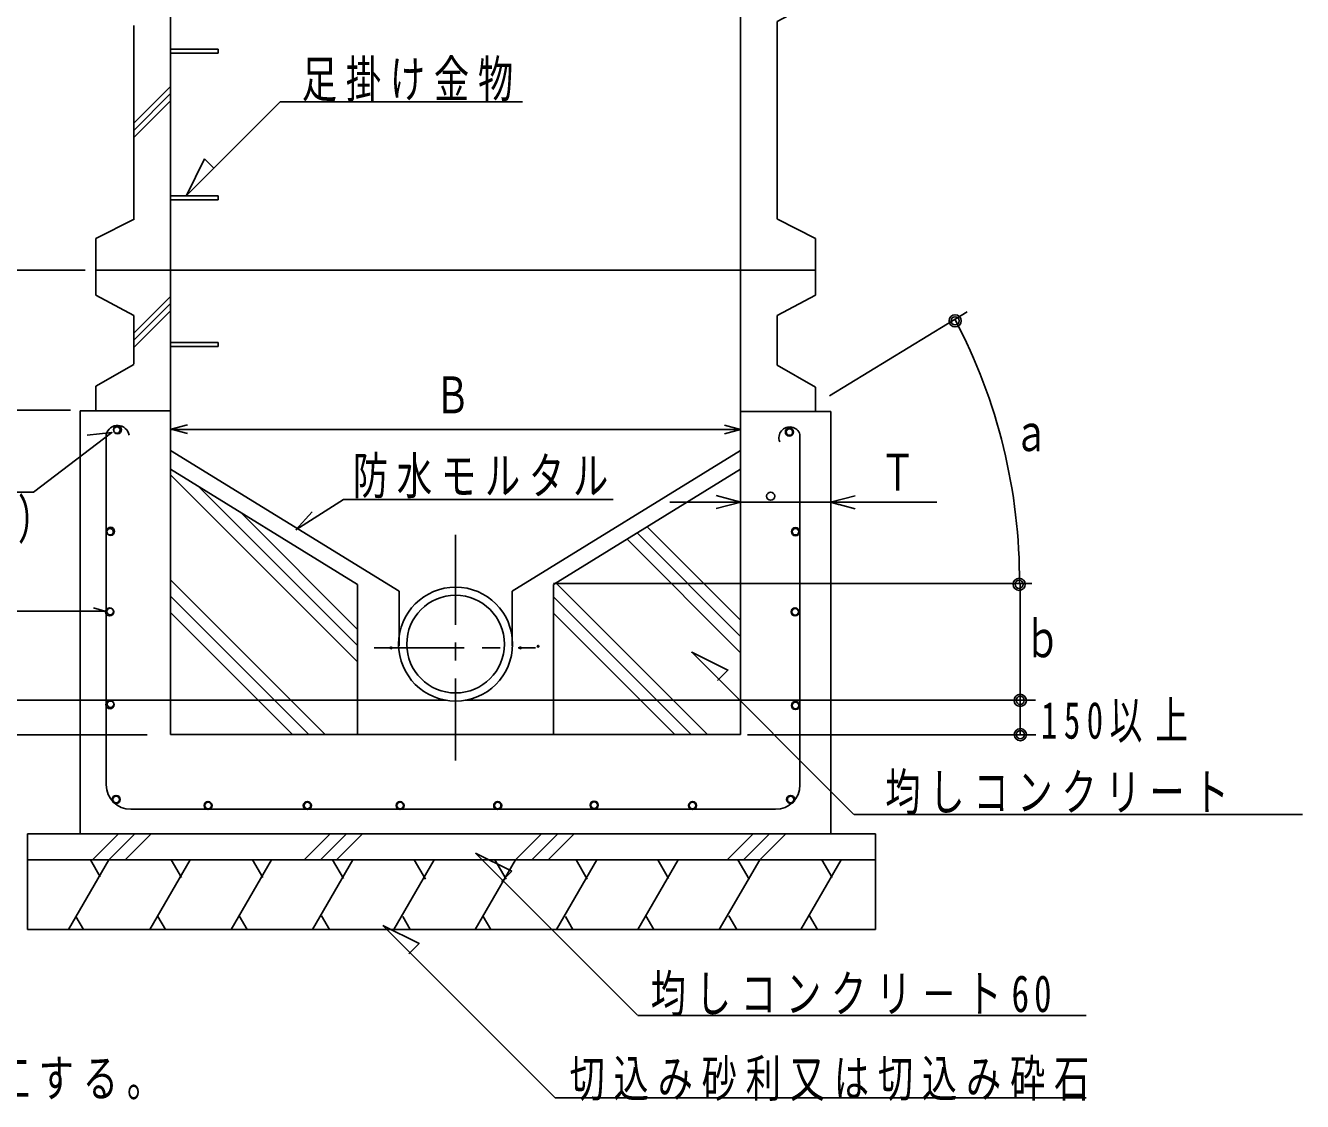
# Model space of a CAD drawing. Units: millimetres on the paper. Extents: x -287 to 287, y -191 to 191.
# Drawn here: x -85.7 to -14.7, y 79.6 to 139.4 of the extents above; entities that cross this region are included whole.
import ezdxf
from ezdxf.enums import TextEntityAlignment as Align

# ---------------------------------------------------------------- set-up
doc = ezdxf.new("R2010")
doc.units = ezdxf.units.MM
doc.linetypes.add('CHAIN1', pattern=[8, 5, -1, 1, -1])
doc.layers.add('0-1_文字', color=7, linetype='Continuous')
doc.layers.add('0-2_図', color=7, linetype='Continuous')
doc.styles.add('ＭＳ ゴシック', font='')
doc.styles.get('ＭＳ ゴシック').set_extended_font_data('MS Gothic')

msp = doc.modelspace()

# ---------------------------------------------------------------- linework, layer by layer
at = {"layer": '0-2_図'}
for p, q in [((-45.948, 142.16), (-45.948, 100.008)), ((-79.702, 132.982), (-79.702, 139.43)), ((-77.658, 138.126), (-75.018, 138.126)), ((-75.018, 137.907), (-77.658, 137.907)), ((-75.018, 138.126), (-75.018, 137.907)), ((-77.658, 136.041), (-79.702, 133.998)), ((-77.658, 135.648), (-79.702, 133.604)), ((-77.658, 135.244), (-79.702, 133.201)), ((-71.566, 135.186), (-76.767, 129.985)), ((-58.075, 135.186), (-71.566, 135.186)), ((-79.702, 128.652), (-79.702, 132.982)), ((-76.776, 129.976), (-75.77, 132.015)), ((-75.77, 132.015), (-75.254, 131.498)), ((-77.658, 129.969), (-75.018, 129.969)), ((-75.018, 129.749), (-77.658, 129.749)), ((-75.018, 129.969), (-75.018, 129.749)), ((-79.689, 128.674), (-81.82, 127.596)), ((-43.903, 128.666), (-41.787, 127.596)), ((-81.82, 124.431), (-81.82, 127.596)), ((-41.787, 124.431), (-41.787, 127.596)), ((-91.53, 125.833), (-82.416, 125.833)), ((-81.82, 125.833), (-41.787, 125.833)), ((-79.694, 123.3), (-81.82, 124.431)), ((-77.658, 124.365), (-79.702, 122.322)), ((-43.912, 123.3), (-41.787, 124.431)), ((-77.658, 123.971), (-79.702, 121.928)), ((-77.658, 123.568), (-79.702, 121.525)), ((-79.694, 120.594), (-79.694, 123.3)), ((-43.912, 120.541), (-43.912, 123.3)), ((-33.338, 123.507), (-41, 118.848)), ((-77.658, 121.811), (-75.018, 121.811)), ((-75.018, 121.592), (-77.658, 121.592)), ((-75.018, 121.811), (-75.018, 121.592)), ((-81.824, 119.37), (-79.698, 120.592)), ((-41.787, 119.32), (-43.912, 120.541)), ((-81.824, 119.37), (-81.824, 118.013)), ((-41.787, 119.32), (-41.787, 117.963)), ((-91.53, 118.034), (-83.218, 118.034)), ((-82.679, 117.783), (-82.679, 118.013)), ((-82.679, 118.013), (-77.663, 118.013)), ((-82.679, 94.49), (-82.679, 118.013)), ((-40.927, 117.963), (-45.948, 117.963)), ((-40.927, 94.49), (-40.927, 117.963)), ((-77.628, 116.991), (-76.722, 117.233)), ((-77.628, 116.991), (-76.723, 117.233)), ((-45.948, 116.97), (-46.853, 117.212)), ((-81.232, 97.205), (-81.232, 116.697)), ((-77.628, 116.991), (-76.722, 116.748)), ((-77.628, 116.991), (-76.723, 116.748)), ((-42.645, 116.697), (-42.645, 97.205)), ((-64.946, 107.977), (-77.658, 115.795)), ((-58.66, 107.977), (-45.948, 115.795)), ((-67.253, 108.356), (-77.658, 114.755)), ((-77.658, 114.448), (-67.253, 104.042)), ((-56.353, 108.356), (-45.948, 114.755)), ((-67.253, 104.947), (-76.104, 113.799)), ((-85.275, 113.488), (-97.126, 113.488)), ((-68.041, 113.083), (-70.694, 111.381)), ((-68.041, 113.083), (-53.042, 113.083)), ((-45.944, 112.93), (-47.302, 113.294)), ((-40.939, 112.918), (-39.573, 113.285)), ((-73.756, 112.355), (-67.253, 105.852)), ((-70.694, 111.381), (-69.778, 112.392)), ((-49.877, 112.919), (-35.037, 112.919)), ((-45.944, 112.93), (-47.302, 112.566)), ((-40.939, 112.923), (-39.573, 112.557)), ((-40.939, 112.923), (-40.5, 112.805)), ((-40.5, 112.805), (-40.489, 112.802)), ((-51.142, 111.561), (-45.948, 106.366)), ((-52.263, 110.871), (-45.948, 104.556)), ((-45.948, 105.461), (-51.702, 111.216)), ((-77.658, 108.6), (-69.066, 100.008)), ((-64.946, 104.939), (-64.946, 107.977)), ((-58.66, 104.939), (-58.66, 107.977)), ((-29.754, 108.398), (-56.353, 108.398)), ((-56.353, 108.356), (-56.353, 100.008)), ((-56.224, 108.436), (-47.796, 100.008)), ((-30.397, 108.398), (-30.397, 99.986)), ((-69.971, 100.008), (-77.658, 107.697)), ((-48.701, 100.008), (-56.353, 107.661)), ((-81.317, 106.871), (-96.954, 106.871)), ((-81.317, 106.871), (-81.953, 107.046)), ((-77.658, 106.79), (-70.876, 100.008)), ((-56.353, 106.755), (-49.606, 100.008)), ((-67.254, 105.028), (-67.254, 100.008)), ((-99.519, 101.91), (-62.343, 101.91)), ((-29.55, 101.91), (-61.263, 101.91)), ((-99.677, 99.986), (-78.966, 99.986)), ((-77.658, 100.008), (-61.803, 100.008)), ((-45.948, 100.008), (-61.803, 100.008)), ((-29.525, 99.986), (-45.558, 99.986)), ((-44.003, 95.847), (-79.874, 95.847)), ((-39.638, 95.55), (-14.694, 95.55)), ((-85.62, 89.153), (-85.62, 94.49)), ((-85.62, 94.49), (-38.438, 94.49)), ((-81.999, 93.042), (-80.552, 94.49)), ((-79.647, 94.49), (-81.094, 93.042)), ((-80.189, 93.042), (-78.742, 94.49)), ((-68.785, 94.49), (-70.232, 93.042)), ((-69.326, 93.042), (-67.88, 94.49)), ((-66.975, 94.49), (-68.422, 93.042)), ((-58.465, 93.042), (-57.018, 94.49)), ((-56.113, 94.49), (-57.56, 93.042)), ((-56.655, 93.042), (-55.207, 94.49)), ((-45.251, 94.49), (-46.697, 93.042)), ((-45.793, 93.042), (-44.345, 94.49)), ((-43.44, 94.49), (-44.888, 93.042)), ((-38.438, 94.49), (-38.438, 89.153)), ((-60.694, 93.404), (-58.678, 92.41)), ((-51.677, 84.388), (-60.694, 93.404)), ((-85.62, 93.042), (-38.438, 93.042)), ((-81.094, 93.042), (-83.34, 89.153)), ((-81.572, 92.095), (-82.119, 93.042)), ((-76.569, 93.042), (-78.814, 89.153)), ((-77.048, 92.05), (-77.621, 93.042)), ((-72.043, 93.042), (-74.288, 89.153)), ((-72.525, 92.05), (-73.097, 93.042)), ((-67.517, 93.042), (-69.762, 89.153)), ((-68.046, 92.004), (-68.645, 93.042)), ((-62.991, 93.042), (-65.236, 89.153)), ((-63.477, 91.96), (-64.102, 93.042)), ((-58.465, 93.042), (-60.711, 89.153)), ((-58.998, 91.96), (-59.624, 93.042)), ((-58.678, 92.41), (-59.254, 91.834)), ((-53.939, 93.042), (-56.185, 89.153)), ((-54.475, 91.96), (-55.1, 93.042)), ((-49.414, 93.042), (-51.659, 89.153)), ((-49.951, 92.004), (-50.55, 93.042)), ((-44.888, 93.042), (-47.133, 89.153)), ((-45.473, 91.96), (-46.098, 93.042)), ((-40.362, 93.042), (-42.607, 89.153)), ((-40.859, 92.05), (-41.431, 93.042)), ((-82.929, 89.879), (-82.509, 89.153)), ((-78.36, 89.879), (-77.941, 89.153)), ((-73.836, 89.924), (-73.391, 89.153)), ((-69.268, 89.924), (-68.822, 89.153)), ((-64.744, 89.879), (-64.325, 89.153)), ((-60.265, 89.879), (-59.846, 89.153)), ((-55.696, 89.879), (-55.277, 89.153)), ((-51.218, 89.924), (-50.773, 89.153)), ((-46.604, 89.924), (-46.159, 89.153)), ((-42.125, 89.924), (-41.68, 89.153)), ((-38.438, 89.153), (-85.62, 89.153)), ((-56.262, 79.79), (-65.851, 89.379)), ((-51.663, 84.373), (-26.718, 84.373)), ((-56.262, 79.79), (-26.734, 79.79))]:
    msp.add_line(p, q, dxfattribs=at)
at = {"layer": '0-2_図', "linetype": 'CHAIN1'}
for p, q in [((-61.803, 111.113), (-61.803, 98.552)), ((-66.327, 104.823), (-57.355, 104.823))]:
    msp.add_line(p, q, dxfattribs=at)
at = {"layer": '0-2_図'}
for points in [[(-77.658, 158.309), (-77.658, 116.625), (-77.658, 100.008)], [(-43.912, 128.666), (-43.912, 139.651), (-41.839, 140.754)], [(-85.275, 113.488), (-80.918, 116.797), (-82.292, 116.661)], [(-77.658, 116.97), (-45.948, 116.97), (-46.853, 116.727)], [(-67.253, 108.356), (-67.253, 107.799), (-67.253, 107.263)], [(-67.253, 107.263), (-67.253, 107.166), (-67.253, 100.008)], [(-39.653, 95.565), (-48.67, 104.582), (-46.654, 103.588), (-47.23, 103.012)], [(-65.851, 89.379), (-63.835, 88.385), (-64.411, 87.808)]]:
    msp.add_lwpolyline(points, dxfattribs=at)
for centre, radius in [((-34.015, 123.011), 0.339), ((-34.015, 123.011), 0.226), ((-80.61, 116.961), 0.226), ((-80.64, 116.94), 0.181), ((-43.234, 116.827), 0.226), ((-43.234, 116.827), 0.181), ((-44.275, 113.258), 0.226), ((-80.995, 111.304), 0.226), ((-81.025, 111.283), 0.181), ((-42.895, 111.283), 0.226), ((-42.895, 111.283), 0.181), ((-30.456, 108.358), 0.339), ((-61.803, 105.032), 3.168), ((-30.456, 108.358), 0.226), ((-61.803, 105.032), 2.716), ((-81.048, 106.825), 0.226), ((-81.017, 106.846), 0.181), ((-42.917, 106.825), 0.226), ((-42.917, 106.825), 0.181), ((-65.4, 104.822), 0.0453), ((-58.206, 104.822), 0.0453), ((-57.211, 104.913), 0.0453), ((-81.025, 101.666), 0.226), ((-80.995, 101.687), 0.181), ((-42.895, 101.62), 0.226), ((-42.895, 101.62), 0.181), ((-30.393, 101.903), 0.339), ((-30.393, 101.903), 0.226), ((-30.387, 99.997), 0.339), ((-30.387, 99.997), 0.226), ((-80.685, 96.393), 0.226), ((-43.166, 96.393), 0.226), ((-80.685, 96.393), 0.181), ((-75.571, 96.054), 0.226), ((-75.571, 96.054), 0.181), ((-70.05, 96.054), 0.226), ((-70.05, 96.054), 0.181), ((-64.89, 96.054), 0.226), ((-64.89, 96.054), 0.181), ((-59.459, 96.054), 0.226), ((-59.459, 96.054), 0.181), ((-54.096, 96.076), 0.226), ((-54.096, 96.076), 0.181), ((-48.62, 96.054), 0.226), ((-48.62, 96.054), 0.181), ((-43.166, 96.393), 0.181)]:
    msp.add_circle(centre, radius, dxfattribs=at)
for centre, radius, start, end in [((-61.714, 108.548), 31.28, 359.72595, 27.70714), ((-80.603, 116.548), 0.646, 9.2086, 166.69896), ((-43.215, 116.507), 0.601, 18.39397, 201.19797), ((-79.874, 97.205), 1.358, 180, 270), ((-44.003, 97.205), 1.358, 270, 0)]:
    msp.add_arc(centre, radius, start, end, dxfattribs=at)

# ---------------------------------------------------------------- texts
at = {"layer": '0-1_文字', "style": 'ＭＳ ゴシック', "width": 0.7}
for s, p in [('Ｂ', (-62.955, 117.249)), ('ａ', (-30.775, 115.147)), ('Ｔ', (-38.187, 112.958)), ('ｂ', (-30.146, 103.686))]:
    msp.add_text(s, height=2.053, dxfattribs=at).set_placement(p, align=Align.BOTTOM_LEFT)
at = {"layer": '0-1_文字', "char_height": 2.053, "attachment_point": 7, "style": 'ＭＳ ゴシック'}
for s, insert in [('\\T1.25;\\W0.7;足掛け金物', (-70.359, 135.207)), ('\\T1.25;\\W0.7;防水モルタル', (-67.522, 113.144)), ('\\T1.44;\\W0.65;(他はD10)', (-96.689, 110.603)), ('\\T1.4;\\W0.65;150以上', (-29.236, 99.541)), ('\\T1.25;\\W0.7;均しコンクリート', (-37.902, 95.552)), ('\\T1.28;\\W0.7;均しコンクリ－ト60', (-50.952, 84.339)), ('\\T1.25;\\W0.7;ｂ：径（外径）寸法より深く施工する。', (-121.747, 79.597)), ('\\T1.25;\\W0.7;切込み砂利又は切込み砕石', (-55.464, 79.621))]:
    msp.add_mtext(s, dxfattribs=dict(at, insert=insert))

doc.saveas('drawing.dxf')
